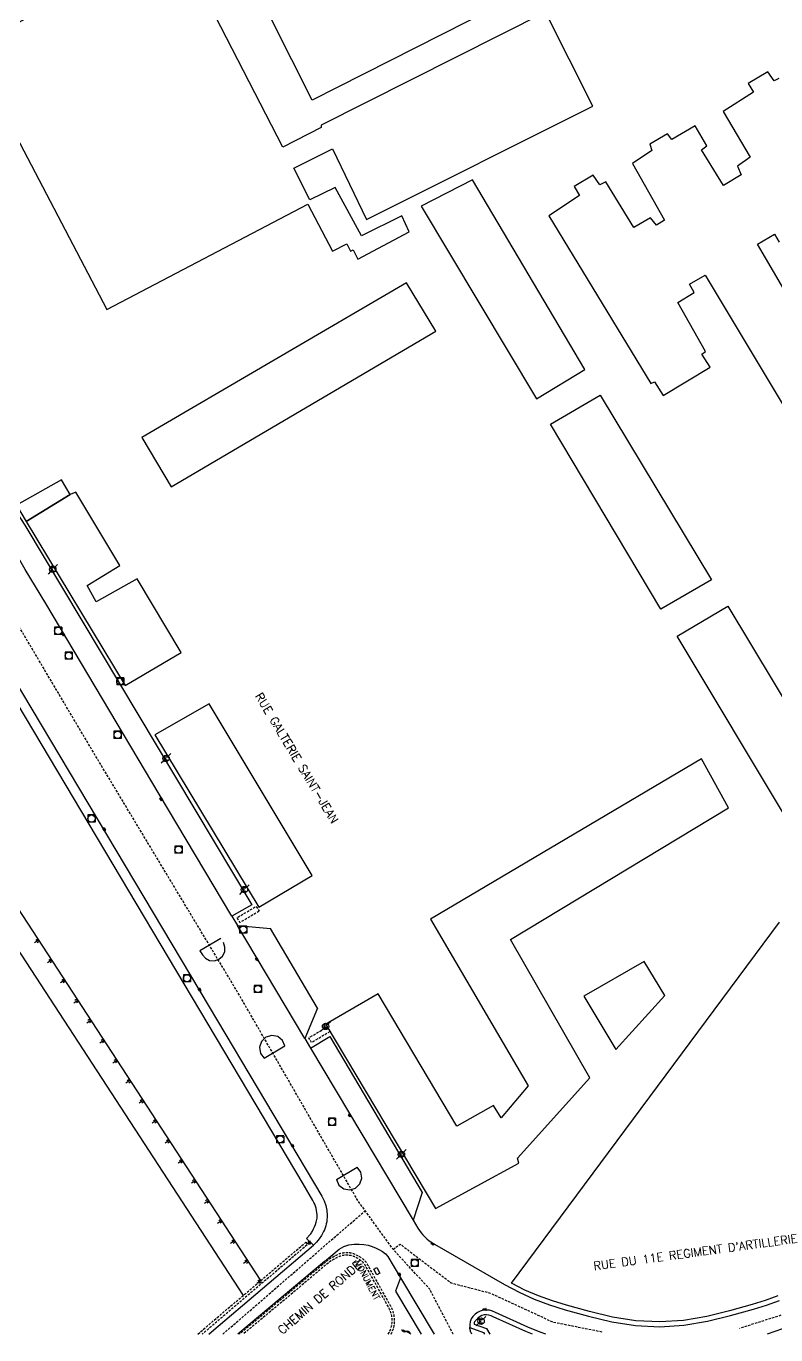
# Model space of a CAD drawing. Header units: millimetres. Extents: x 80999 to 82003, y 144000 to 145000.
# Drawn here: x 81492.9 to 81649.6, y 143999.9 to 144273.3 of the extents above; entities that cross this region are included whole.
import ezdxf
from ezdxf.enums import TextEntityAlignment as Align

# ---------------------------------------------------------------- set-up
doc = ezdxf.new("R2010")
doc.units = ezdxf.units.MM
doc.linetypes.add('DASHED', pattern=[0.75, 0.5, -0.25])
doc.layers.get('0').update_dxf_attribs({"linetype": 'CONTINUOUS'})
for name, color, linetype in [('W0001', 6, 'DASHED'), ('W0008', 7, 'CONTINUOUS'), ('W0100', 7, 'CONTINUOUS'), ('W0112', 1, 'DASHED'), ('W0211', 2, 'CONTINUOUS'), ('W0302', 3, 'CONTINUOUS'), ('W0310', 3, 'CONTINUOUS'), ('W0330', 7, 'CONTINUOUS'), ('W0400', 7, 'CONTINUOUS'), ('W0420', 7, 'CONTINUOUS'), ('W0471', 7, 'CONTINUOUS'), ('W0984', 7, 'CONTINUOUS'), ('W0989', 7, 'CONTINUOUS')]:
    doc.layers.add(name, color=color, linetype=linetype)
doc.styles.get("Standard").update_dxf_attribs({"font": 'romans.shx', "width": 0.85})

# ---------------------------------------------------------------- blocks, each defined once
blk = doc.blocks.new('T471')
for p, q in [((-0.333334, 0.333334), (-0.333334, -0.333334)), ((-0.333334, 0.333334), (0.333334, 0.333334)), ((-0.333334, 0), (0, 0)), ((0.500001, 0.500001), (1.000002, 1.000002)), ((-0.500001, -0.500001), (-1.000002, -1.000002)), ((-0.333334, -0.333334), (0.333334, -0.333334))]:
    blk.add_line(p, q)
blk.add_ellipse((0, 0), major_axis=(0.471405, 0.471405), ratio=1, start_param=5.4977871438, end_param=11.780972451)
blk = doc.blocks.new('T400')
for p, q in [((-0.15, 0.3), (0.15, 0.3)), ((-0.15, -0.25), (-0.15, 0.3)), ((-0.15, 0.15), (0.15, 0.15)), ((-0.15, 0), (0.15, 0)), ((0.15, 0.3), (0.15, -0.25)), ((-0.15, -0.15), (0.15, -0.15)), ((-0.15, -0.25), (-0.15, -0.3)), ((-0.15, -0.3), (0.15, -0.3)), ((0.15, -0.3), (0.15, -0.25))]:
    blk.add_line(p, q)
blk = doc.blocks.new('T420')
for p, q in [((0.75, 0.75), (-0.75, 0.75)), ((-0.75, 0.75), (-0.75, -0.75)), ((0.75, 0.75), (0.75, -0.75)), ((0.75, -0.75), (-0.75, -0.75))]:
    blk.add_line(p, q)
blk.add_ellipse((0, 0), major_axis=(-0.53, 0.53), ratio=1, start_param=3.926991, end_param=10.210176)
blk = doc.blocks.new('t330o')
at = {"color": 0, "linetype": 'Continuous'}
for p, q in [((0.25, -0.25), (-0.25, 0.25)), ((-0.25, -0.25), (0.25, 0.25)), ((-0.25, 0.25), (-0.25, -0.25)), ((0.25, 0.25), (-0.25, 0.25)), ((0.25, -0.25), (0.25, 0.25)), ((-0.25, -0.25), (0.25, -0.25)), ((-0.25, -0.25), (-0.25, -0.25))]:
    blk.add_line(p, q, dxfattribs=at)
blk = doc.blocks.new('t310o')
at = {"color": 0, "linetype": 'Continuous'}
for centre, start, end in [((-0.5, 0.38), 216.8699, 323.1304), ((0.5, -0.37), 36.8699, 143.1303)]:
    blk.add_arc(centre, 0.625, start, end, dxfattribs=at)
blk = doc.blocks.new('t211o')
at = {"color": 0, "linetype": 'Continuous'}
for p, q in [((-0.29, 0.5), (-0.29, 0)), ((0, 1), (0, 0)), ((0.29, 0.5), (0.29, 0))]:
    blk.add_line(p, q, dxfattribs=at)

msp = doc.modelspace()

# ---------------------------------------------------------------- linework, layer by layer
at = {"layer": 'W0001', "flags": 128}
for points in [[(81582.16, 144000), (81582.16, 144000), (81577.27, 144009.41), (81569.66, 144017.67), (81562.22, 144027.95), (81537.26, 144071.23), (81507.14, 144121.32), (81490.04, 144150.2), (81469.61, 144183), (81459.09, 144196.33), (81447.57, 144209.65), (81435.46, 144223.18), (81419.52, 144246.52), (81414.13, 144254.27), (81404.79, 144268.28), (81390.3, 144289.56), (81382.31, 144302.98), (81379.35, 144307.87)], [(81698.67, 144034.47), (81663.67, 144010.7), (81652.96, 144004.67), (81641.98, 144001.21)], [(81534.01, 144000), (81563.77, 144025.8)], [(81569.62, 144017.72), (81571.06, 144018.83), (81581.77, 144010.7), (81589.91, 144008.6), (81602.93, 144002.57), (81613.44, 144000.47)]]:
    msp.add_lwpolyline(points, dxfattribs=at)
at = {"layer": 'W0008'}
for p, q in [((81553.82, 144068.12), (81544.02, 144084.75)), ((81542.68, 144057.66), (81547, 144060.22)), ((81557.76, 144032.32), (81562.12, 144034.9))]:
    msp.add_line(p, q, dxfattribs=at)
at = {"layer": 'W0008', "flags": 128}
for points in [[(81535.94, 144087.32), (81520.71, 144112.85), (81497.03, 144152.67), (81492.75, 144159.8, -0.001909), (81491.6, 144161.73, 0.00212), (81490.56, 144163.48, 0.005742), (81489.5, 144165.2, 0.003954), (81487.91, 144167.68, 0.000059), (81486.9, 144169.21, 0.000219), (81486.63, 144169.63), (81479.47, 144180.54), (81470.08, 144194.87, 0.00653), (81469.28, 144196.05, 0.004525), (81468.09, 144197.72, 0.011459), (81467.79, 144198.12, 0.002274), (81466.23, 144200.08, 0.01687), (81465.98, 144200.37, 0.00615), (81465.26, 144201.12)], [(81531.09, 144000), (81531.65, 144000.48), (81552.97, 144018.58), (81551.48, 144020), (81552.29, 144020.84, 0.050591), (81552.75, 144021.53, 0.042832), (81553.55, 144023.39, 0.077116), (81553.73, 144024.5, 0.065439), (81553.51, 144026.32, 0.069792), (81552.86, 144027.92), (81550.82, 144031.41), (81486.19, 144139.92)], [(81586.03, 144000, -0.008209), (81585.75, 144000.74, -0.035615), (81585.7, 144000.95, 0.007592), (81585.61, 144001.39)]]:
    msp.add_lwpolyline(points, format="xyb", dxfattribs=at)
at = {"layer": 'W0008'}
for points in [[(81473.43, 144198.56), (81492.68, 144169.02), (81540.1, 144089.72), (81535.94, 144087.32), (81537.07, 144085.4), (81544.02, 144084.75)], [(81490.24, 144137.14), (81531.17, 144068.38), (81554.7, 144028.83), (81555.17, 144027.89), (81555.52, 144026.9), (81555.74, 144025.87), (81555.83, 144024.82), (81555.83, 144024.38), (81555.79, 144023.94), (81555.73, 144023.51), (81555.65, 144023.08), (81555.54, 144022.66), (81555.4, 144022.24), (81555.25, 144021.83), (81555.08, 144021.43), (81554.67, 144020.64), (81554.18, 144019.9), (81553.61, 144019.21), (81552.97, 144018.58)], [(81533.6, 144082.71), (81529.23, 144080.14), (81529.76, 144079.3), (81530.4, 144078.57), (81531.27, 144078.12), (81532.26, 144078.02), (81533.22, 144078.33), (81533.97, 144079), (81534.41, 144079.89), (81534.46, 144080.89), (81534.13, 144081.83)], [(81553.82, 144068.12), (81551.16, 144061.8), (81552.34, 144059.8), (81556.41, 144062.21), (81575.7, 144029.62), (81573.8, 144023.85), (81574.79, 144022.14), (81575.1, 144021.66), (81575.44, 144021.21), (81575.8, 144020.78), (81576.2, 144020.38), (81576.68, 144019.94), (81577.18, 144019.53), (81577.71, 144019.16), (81578.27, 144018.82), (81592.87, 144010.37), (81595.92, 144008.75), (81599.08, 144007.34), (81602.31, 144006.12), (81605.6, 144005.07), (81610.42, 144003.74), (81615.31, 144002.6), (81620.29, 144001.82), (81625.33, 144001.56), (81630.34, 144001.89), (81635.28, 144002.74), (81640.13, 144003.92), (81644.91, 144005.23), (81647.65, 144006.07), (81650.34, 144007.04)], [(81547, 144060.22), (81546.49, 144061.39), (81545.49, 144062.18), (81544.24, 144062.43), (81543.02, 144062.06), (81542.1, 144061.17), (81541.7, 144059.95), (81541.91, 144058.68), (81542.68, 144057.66)], [(81557.76, 144032.32), (81558.3, 144031.17), (81559.3, 144030.4), (81560.55, 144030.17), (81561.76, 144030.54), (81562.67, 144031.43), (81563.07, 144032.63), (81562.87, 144033.88), (81562.12, 144034.9)], [(81555.29, 144015.19), (81558.31, 144017.75), (81559.29, 144018.35), (81560.38, 144018.67), (81561.48, 144018.78), (81562.55, 144018.8), (81563.47, 144018.74), (81564.37, 144018.57), (81565.24, 144018.3), (81566.08, 144017.96), (81566.75, 144017.65), (81567.41, 144017.29), (81568.03, 144016.82), (81568.51, 144016.21), (81571.16, 144011.78), (81570.12, 144008.96), (81575.49, 144000)], [(81677.23, 144016.4), (81675.29, 144014.7), (81673.28, 144013.08), (81671.21, 144011.53), (81669.08, 144010.06), (81666.4, 144008.34), (81663.65, 144006.72), (81660.84, 144005.21), (81657.94, 144003.86), (81652.6, 144001.69), (81647.8, 144000)], [(81591, 144004.53), (81590.4, 144004.81), (81589.76, 144004.99), (81589.11, 144005.05), (81588.45, 144004.99), (81587.83, 144004.82), (81587.25, 144004.56), (81586.73, 144004.18), (81586.29, 144003.71), (81585.95, 144003.19), (81585.73, 144002.61), (81585.61, 144002), (81585.61, 144001.39)], [(81601.56, 144000), (81600.35, 144000.43), (81597.79, 144001.48), (81591, 144004.53)], [(81585.61, 144001.39), (81588.47, 144000.36), (81588.68, 144000)]]:
    msp.add_lwpolyline(points, dxfattribs=at)
at = {"layer": 'W0008', "flags": 128}
for points in [[(81551.16, 144061.8), (81537.07, 144085.4)], [(81552.34, 144059.8), (81573.8, 144023.85)], [(81555.29, 144015.19), (81537.17, 144000)], [(81571.16, 144011.78), (81578.21, 144000)]]:
    msp.add_lwpolyline(points, dxfattribs=at)
msp.add_lwpolyline([(81566.22, 144013.91), (81566.83, 144012.75), (81566.18, 144012.41), (81565.56, 144013.57)], close=True, dxfattribs=at)
at = {"layer": 'W0100'}
for p, q in [((81502.09, 144175.46), (81492.93, 144169.79)), ((81503.29, 144175.98), (81502.09, 144175.46)), ((81492.93, 144169.79), (81513.62, 144135.57)), ((81531.17, 144131.74), (81519.8, 144125.27)), ((81519.8, 144125.27), (81541.53, 144089.25)), ((81609.49, 144070.63), (81616.16, 144059.47)), ((81616.16, 144059.47), (81626.39, 144070.79))]:
    msp.add_line(p, q, dxfattribs=at)
for points in [[(81496.01, 144276.69), (81481.29, 144268.42), (81509.8, 144214.12), (81551.79, 144236.14), (81556.96, 144226.33), (81559.94, 144227.86), (81560.73, 144226.32), (81561.28, 144226.6), (81562.24, 144224.66), (81572.99, 144230.32), (81571.4, 144233.68), (81563.03, 144229.54), (81557.48, 144239.61), (81552.22, 144237.06), (81548.84, 144243.67), (81556.93, 144247.7), (81564.04, 144232.92), (81611.34, 144256.62), (81601.45, 144276.22), (81554.6, 144252.66), (81554.6, 144252.15), (81546.53, 144248.03), (81507.73, 144323.42)], [(81582.03, 144293.84), (81590.55, 144277), (81552.7, 144257.83), (81544.18, 144274.75), (81582.03, 144293.84)], [(81650.25, 144262.37), (81649.26, 144261.9), (81647.92, 144263.77), (81643.79, 144261.34), (81644.95, 144259.53), (81638.61, 144255.48), (81644.25, 144245.92), (81641.58, 144244.05), (81642.33, 144242.28), (81638.64, 144240.02), (81634.06, 144247.49), (81635.17, 144248.3), (81632.77, 144252.51), (81627.86, 144249.62), (81626.95, 144250.8), (81623.23, 144248.66), (81623.7, 144247.37), (81619.61, 144244.61), (81626.31, 144232.81), (81624.62, 144231.73), (81623.43, 144233.25), (81619.93, 144231.28), (81614.1, 144240.8), (81612.83, 144240.2), (81611.45, 144242.17), (81607.44, 144239.81), (81608.58, 144237.93), (81602.18, 144233.69), (81623.48, 144198.63)], [(81586.19, 144241.18), (81575.47, 144235.68), (81599.55, 144195.47), (81609.66, 144201.6), (81586.19, 144241.18)], [(81661.79, 144200.39), (81645.79, 144227.76), (81649.31, 144229.87), (81650.3, 144228.18)], [(81623.48, 144198.63), (81624.26, 144199.02), (81626.04, 144196.18), (81635.84, 144202.08), (81634.12, 144204.8), (81634.89, 144205.35), (81629.08, 144215.61), (81632.55, 144217.67), (81631.52, 144219.41), (81634.86, 144221.3), (81651.16, 144194.1)], [(81517.13, 144187.37), (81523.23, 144177.06), (81578.56, 144209.59), (81572.41, 144219.72), (81517.13, 144187.37)], [(81636.16, 144157.63), (81625.55, 144151.5), (81602.5, 144190.14), (81612.88, 144196.22), (81636.16, 144157.63)], [(81502.09, 144175.46), (81500.28, 144178.56), (81490.91, 144173.26), (81492.93, 144169.79), (81502.09, 144175.46)], [(81513.62, 144135.57), (81525.29, 144142.42), (81516.09, 144157.87), (81507.55, 144153.02), (81505.69, 144156.47), (81512.48, 144160.61), (81503.29, 144175.98)], [(81652.25, 144107.03), (81628.96, 144145.84), (81639.58, 144152.12), (81658.91, 144119.92)], [(81541.53, 144089.25), (81552.66, 144095.82), (81531.17, 144131.74)], [(81610.72, 144053.55), (81594.14, 144082.45), (81639.67, 144110), (81634.04, 144120.26), (81577.42, 144086.73), (81597.86, 144051.93), (81592.22, 144045.22), (81590.6, 144047.78), (81582.93, 144043.48), (81566.51, 144071.09), (81556.03, 144065.03), (81555.53, 144064.74)], [(81626.39, 144070.79), (81622.08, 144077.88), (81609.49, 144070.63)], [(81555.53, 144064.74), (81578.49, 144026.28), (81595.89, 144035.76), (81595.64, 144036.75), (81610.72, 144053.55)]]:
    msp.add_lwpolyline(points, dxfattribs=at)
at = {"layer": 'W0112', "flags": 128}
msp.add_lwpolyline([(81541.6, 144088.37), (81537.62, 144086.01), (81537, 144087.05), (81540.99, 144089.41)], close=True, dxfattribs=at)
for points in [[(81556.43, 144063.22), (81552.59, 144060.93), (81552, 144061.94), (81555.83, 144064.23)], [(81528.81, 144000), (81530.41, 144001.38), (81551.35, 144019.22)], [(81551.35, 144019.22), (81551.74, 144018.76), (81530.8, 144000.92), (81529.73, 144000)]]:
    msp.add_lwpolyline(points, dxfattribs=at)
for points in [[(81569.18, 144000, 0.256602), (81569.16, 144005.78), (81564.34, 144014.44, 0.093181), (81563.34, 144015.65, 0.073795), (81561.65, 144016.67, 0.106218), (81559.76, 144017.02, 0.107813), (81557.92, 144016.57, 0.017855), (81556.4, 144015.76, 0.04344), (81555.82, 144015.35), (81554.81, 144014.49), (81547.39, 144008.24), (81537.49, 144000)], [(81568.61, 144000, 0.269988), (81568.72, 144005.54), (81563.9, 144014.2, 0.093181), (81563.02, 144015.26, 0.073795), (81561.46, 144016.21, 0.106218), (81559.78, 144016.52, 0.107813), (81558.14, 144016.12, 0.017855), (81556.65, 144015.33, 0.04344), (81556.14, 144014.97), (81547.72, 144007.86), (81538.27, 144000)]]:
    msp.add_lwpolyline(points, format="xyb", dxfattribs=at)
at = {"layer": 'W0211', "flags": 128}
msp.add_lwpolyline([(81541.94, 144011.2), (81467.35, 144125.51), (81446.61, 144110.58), (81441.17, 144107.79), (81426.81, 144097.6), (81420.67, 144091.83), (81391.19, 144073.41), (81394.34, 144072.38), (81423.27, 144091.76), (81427.85, 144096.33), (81464.28, 144121.53), (81538.29, 144008.1)], dxfattribs=at)
at = {"layer": 'W0302'}
for points in [[(81598.76, 144000), (81597.38, 144000.57), (81590.54, 144003.64), (81590.09, 144003.86), (81589.62, 144003.99), (81589.12, 144004.05), (81588.62, 144004.01), (81588.18, 144003.89), (81587.77, 144003.7), (81587.39, 144003.44), (81587.08, 144003.1), (81586.99, 144003), (81586.9, 144002.89), (81586.81, 144002.79), (81586.72, 144002.68), (81586.64, 144002.55), (81586.58, 144002.41), (81586.55, 144002.27), (81586.55, 144002.11)], [(81586.55, 144002.11), (81589.14, 144001.18), (81589.85, 144000)]]:
    msp.add_lwpolyline(points, dxfattribs=at)
for points in [[(81594.34, 144010.67, 21.47), (81650.37, 144086.08, 0)], [(81649.99, 144007.98, 22.36), (81647.34, 144007.02, 22.32), (81644.64, 144006.2, 22.29), (81639.92, 144004.9, 22.24), (81635.14, 144003.73, 22.19), (81630.27, 144002.88, 22.14), (81625.33, 144002.56, 22.09), (81620.36, 144002.82, 22.01), (81615.45, 144003.59, 21.93), (81610.63, 144004.71, 21.85), (81605.88, 144006.03, 21.76), (81602.91, 144006.96, 21.69), (81599.98, 144008, 21.62), (81597.11, 144009.23, 21.54), (81594.34, 144010.67, 21.47)]]:
    msp.add_polyline3d(points, dxfattribs=at)
at = {"layer": 'W0310', "flags": 128}
msp.add_lwpolyline([(81571.67, 144000.9), (81573.09, 144000.21), (81573.29, 144000)], dxfattribs=at)

# ---------------------------------------------------------------- block references
at = {"layer": 'W0211'}
for p, rotation in [((81495.49, 144082.39), 123.1230177383675), ((81498.22, 144078.2), 123.1230177384635), ((81500.95, 144074.01), 123.1230177383675), ((81503.69, 144069.82), 123.1230177384635), ((81506.42, 144065.64), 123.1230177383675), ((81509.15, 144061.45), 123.1230177384635), ((81511.88, 144057.26), 123.1230177381693), ((81514.62, 144053.07), 123.1230177384635), ((81517.35, 144048.89), 123.1230177381693), ((81520.08, 144044.7), 123.1230177384635), ((81522.81, 144040.51), 123.1230177381693), ((81525.54, 144036.32), 123.1230177383675), ((81528.28, 144032.14), 123.1230177384635), ((81531.01, 144027.95), 123.1230177384635), ((81533.74, 144023.76), 123.1230177384635), ((81536.47, 144019.57), 123.1230177384635), ((81539.21, 144015.39), 123.1230177384635), ((81541.94, 144011.2), 123.1230177384635)]:
    msp.add_blockref('t211o', p, dxfattribs=dict(at, rotation=rotation))
at = {"layer": 'W0310', "rotation": 334.0486135771459}
msp.add_blockref('t310o', (81572.3, 144000.53), dxfattribs=at)
at = {"layer": 'W0330'}
msp.add_blockref('t330o', (81552.1, 144019.15), dxfattribs=at)
at = {"layer": 'W0400'}
for p, rotation in [((81500.69, 144146.21), 210.5027130462867), ((81521.15, 144111.81), 210.828239524648), ((81509.24, 144105.51), 30.7644627563535), ((81541.1, 144078.35), 210.8400756804475), ((81529.18, 144072.01), 30.76446275693047), ((81560.57, 144045.72), 210.8346751997779), ((81548.59, 144039.39), 30.74682515512022), ((81577.83, 144018.91), 237.7788074667118), ((81570.9, 144012.51), 30.86669996813007), ((81588.75, 144005.17), 95.03011910049324)]:
    msp.add_blockref('T400', p, dxfattribs=dict(at, rotation=rotation))
at = {"layer": 'W0420'}
for p in [(81499.61, 144146.97), (81501.82, 144141.77), (81512.59, 144136.42), (81512.03, 144125.24), (81506.58, 144107.75), (81524.76, 144101.24), (81538.26, 144084.54), (81526.53, 144074.37), (81541.34, 144072.12), (81556.84, 144044.36), (81545.99, 144040.73), (81574.13, 144014.87)]:
    msp.add_blockref('T420', p, dxfattribs=at)
at = {"layer": 'W0471'}
for p in [(81498.49, 144159.84), (81522.16, 144120.32), (81538.53, 144092.91), (81555.5, 144064.32), (81571.34, 144037.58), (81587.99, 144002.72)]:
    msp.add_blockref('T471', p, dxfattribs=at)

# ---------------------------------------------------------------- texts
at = {"layer": 'W0984'}
msp.add_text('MONUMENT', height=1.25, rotation=297.8719, dxfattribs=at).set_placement((81564.22, 144011.31), align=Align.MIDDLE)
at = {"layer": 'W0989'}
for s, rotation, p in [('RUE GALTERIE SAINT-JEAN', 300.9677, (81549.5, 144120.39)), ("RUE DU 11E REGIMENT D'ARTILLERIE", 7.7488, (81632.79, 144017.13)), ('CHEMIN DE RONDE', 40.659, (81554.21, 144007.65))]:
    msp.add_text(s, height=1.75, rotation=rotation, dxfattribs=at).set_placement(p, align=Align.MIDDLE)

doc.saveas('drawing.dxf')
